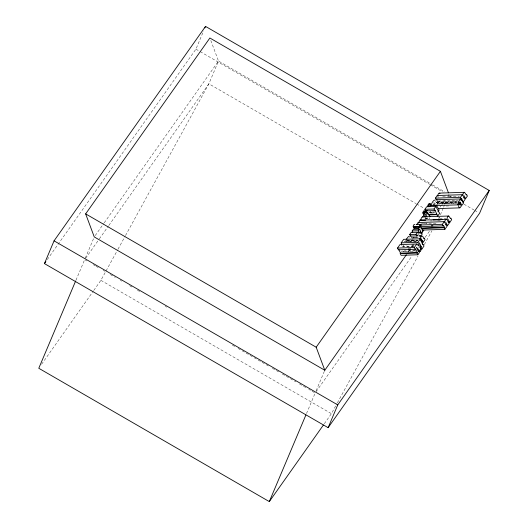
<?xml version="1.0" encoding="UTF-8"?>
<svg xmlns="http://www.w3.org/2000/svg" width="528" height="528" viewBox="0 0 528 528"><rect width="100%" height="100%" fill="white"/><g stroke="black" fill="none" stroke-linecap="round" stroke-linejoin="round"><path stroke-width="0.4" stroke-dasharray="2.64 1.98" d="M416.988 237.719L411.457 237.897L411.847 235.976M405.821 242.042L407.141 239.91M405.761 241.052L405.933 240.115M408.164 241.494L408.896 240.464L417.945 240.167M438.167 197.393L438.458 196.528M75.986 280.19L84.645 259.69M85.285 258.172L93.621 238.445M47.296 259.565L195.921 49.157L203.61 30.954M306.517 413.516L315.176 393.017L308.755 389.301M316.14 390.74L324.469 371.019M440.372 214.863L443.256 208.039M443.573 207.28L444.536 205.003M444.853 204.244L446.457 200.449M448.061 196.66L449.024 194.383M93.779 290.407L100.894 280.335L117.566 249.988M117.968 249.269L125.11 236.26M125.506 235.541L208.877 83.813L218.493 61.057L210.745 40.313M324.311 423.733L331.426 413.662L336.983 403.544M337.379 402.824L417.971 256.159M424.321 244.596L431.864 230.868M438.616 218.585L439.408 217.14L438.458 218.486M407.088 241.718L408.111 240.181M95.212 235.587L103.745 223.502M104.221 222.836L218.493 61.057L431.891 184.477M85.595 258.344L98.868 239.554M99.343 238.88L108.352 226.123M108.827 225.456L208.877 83.813L415.853 203.518M41.626 364.247L93.311 291.073M435.039 211.9L429.7 212.071L429.436 212.441L434.775 212.269M435.633 201.194L436.346 202.66L436.715 202.138L457.182 201.472M456.469 202.6L437.864 203.201L437.092 201.61L437.455 201.089M410.903 241.375L411.827 240.062M412.236 239.488L413.358 237.897L413.259 235.693M426.796 218.869L427.607 217.721M430.115 211.484L430.888 213.081L431.699 211.933M436.102 205.696L437.488 203.729L456.317 203.122M437.864 203.201L440.128 199.993M428.696 219.371L429.911 217.648M417.773 237.692L418.136 237.178L411.82 237.389M408.243 252.113L409.669 250.1M412.038 246.741L413.457 244.728M415.833 241.369L416.777 240.029M440.015 207.134L441.434 205.121M441.91 204.448L444.754 200.422M316.127 391.677L411.906 256.073M425.185 237.277L429.449 231.238M433.244 204.494L434.254 203.498L456.357 202.778M434.049 204.534L434.557 204.131M442.715 196.198L448.569 196.027M448.8 196.673L459.314 196.33M438.266 201.062L457.684 200.429M437.092 201.61L457.314 200.95M457.4 201.881L433.66 202.653L434.254 203.498M436.346 202.66L456.812 201.993M432.749 204.277L456.661 203.412M446.285 206.006L448.741 205.927M430.888 213.081L434.795 212.949M424.842 218.948L428.914 218.816M439.501 218.473L446.021 218.262M430.366 220.935L431.996 220.882M437.699 220.691L441.771 220.559M421.436 223.258L427.139 223.073M424.149 223.747L437.996 223.298M417.806 233.686L419.324 233.64M417.483 234.234L419.067 234.188M413.358 237.897L415.727 237.818M407.088 240.61L417.78 240.26M418.103 240.636L404.514 241.078L404.197 241.534L416.981 241.118M416.75 241.144L409.345 241.388L408.896 240.464M411.972 244.919L413.615 244.86M411.635 245.137L414.83 245.032M413.945 246.114L401.953 246.503L400.97 245.533M413.609 246.385L407.213 246.589L406.652 245.434M418.612 247.414L421.014 247.342M415.351 250.549L404.164 250.912L403.55 251.783L402.402 250.635M415.384 250.879L401.801 251.321L401.478 251.783L415.536 251.394M432.604 184.886L444.741 191.908M195.921 49.157L199.485 51.223M200.198 51.632L429.713 184.371M430.426 184.787L443.256 192.205M449.671 195.914L451.097 196.739M463.927 204.164L473.906 209.933M474.619 210.349L478.183 212.408M416.572 203.933L424.42 208.474M430.129 211.774L432.274 213.015M85.358 260.099L86.79 260.931M93.212 264.64L95.35 265.881M96.063 266.297L98.208 267.531M103.204 270.422L104.63 271.247M110.339 274.547L115.335 277.438M120.331 280.328L121.757 281.153M129.611 285.694L132.462 287.344M137.458 290.235L139.603 291.476M165.297 306.332L166.723 307.157M232.386 345.134L235.237 346.784M238.095 348.434L269.498 366.597M272.356 368.254L278.777 371.963M282.348 374.029L295.904 381.869M299.475 383.935L305.897 387.651M100.894 280.335L331.426 413.662M436.715 202.138L437.488 203.729M429.7 212.071L430.214 213.134M403.564 245.395L404.224 246.748M403.055 245.632L403.372 247.137M425.502 218.011L425.212 218.427L427.515 218.354L427.805 217.932L425.502 218.011"/><path stroke-width="0.79" d="M413.86 227.337L413.18 226.545L413.391 225.436L414.031 224.532L414.916 224.71M419.608 227.113L419.443 225.238L420.743 224.235L421.06 225.482L419.918 227.139L413.549 227.311M423.898 213.418L423.238 213.589L422.908 212.282L423.727 210.811L424.604 210.989M424.294 213.556L424.136 211.682L425.429 210.679L425.753 211.926L425.297 212.982L424.604 213.583L423.238 213.589M429.145 206.078L428.452 206.679L427.898 206.342L428.274 204.263L428.974 203.709L430.558 204.019L430.485 205.537L429.508 206.646L428.828 205.847L429.04 204.745L429.68 203.834L430.558 204.019M425.687 220.163L420.796 220.321L421.351 217.972L422.413 216.836L448.853 216.025L450.529 218.638L450.905 218.104L451.684 219.694L449.823 222.328L448.193 222.38M422.512 240.959C422.248 243.454 420.321 240.603 422.057 240.035L422.512 240.959L420.862 241.012M461.208 204.204C460.944 206.699 459.017 203.848 460.753 203.28L461.208 204.204L459.571 204.257M418.612 222.572L420.07 220.097L446.866 219.476L447.414 217.127L448.477 215.992M437.686 195.439L438.372 193.763L439.19 193.116L464.541 192.317L466.29 194.957L466.627 194.476L467.405 196.066L465.584 198.647L464.171 195.815L463.538 195.71L463.241 196.581L464.02 198.172L464.429 197.584L465.208 199.181L462.944 202.389L461.617 198.396L461.248 198.917L436.174 199.729L435.395 198.139L437.25 195.512L462.33 194.7L462.64 195.34L463.168 193.433L464.27 192.304M44.444 263.597L54.061 240.841L205.531 26.4L489.218 190.469L479.609 213.233L328.132 427.673L44.444 263.597L45.87 261.584M75.662 280.949L38.782 368.273L269.306 501.6L323.367 425.073M204.89 27.918L205.531 26.4M269.306 501.6L305.877 415.034M328.132 427.673L337.748 404.91L489.218 190.469M420.308 239.488C420.928 237.356 422.611 239.844 420.743 240.398M422.162 243.804L422.974 241.91L423.139 242.253L424.987 239.639L424.215 238.042L423.845 238.564L422.822 236.524L422.011 235.963L419.509 238.722M406.342 239.151L408.487 236.491L409.662 236.953M406.349 254.8L324.793 370.26L94.261 236.927L85.648 213.886L209.88 38.009L440.411 171.336L448.45 192.845M324.793 370.26L316.18 347.213L440.411 171.336M421.859 249.077L421.014 247.342L421.337 246.873L419.364 242.821L420.948 250.371L420.334 251.236L416.308 247.229L418.262 251.236L418.585 250.774L419.43 252.516L417.839 254.767L401.056 255.308L400.211 253.572L416.995 253.024L417.311 252.582L415.463 248.794L415.14 249.256L398.356 249.797L397.511 248.061L399.986 244.556L416.77 244.015L418.737 245.962L417.991 242.279L420.453 238.795L422.822 244.774L423.152 244.306L423.997 246.048L421.859 249.077L420.262 249.13M401.656 245.032L401.207 242.827L403.669 239.342L420.453 238.795M424.888 209.306L426.677 206.771L435.824 206.474L439.626 213.365L437.573 216.269L435.118 210.17L434.815 210.599L425.66 210.896L424.888 209.306L434.036 209.002L435.824 206.474M425.66 210.896L425.964 210.467L427.489 210.415M398.356 249.797L398.68 249.341L400.528 253.123L400.211 253.572M416.585 235.825L418.163 235.772L417.14 235.415L416.797 235.904L410.474 236.108L409.702 234.518L411.147 232.465L417.47 232.261L418.658 232.881L418.532 230.749L419.654 229.165L420.427 230.756L420.017 232.584L421.12 232.96L421.45 232.492L422.222 234.082L420.803 236.089L419.225 236.141M412.295 232.373L412.216 230.96L413.338 229.37L419.654 229.165M415.16 226.783L413.827 228.67L418.367 228.525L419.701 226.637M416.79 224.479L418.176 222.519L444.239 221.674L444.576 222.367L445.111 220.374L446.134 219.252M426.895 216.058L426.598 216.473L424.294 216.546L423.515 214.955L425.297 212.434L427.601 212.362L430.056 216.546M410.474 236.108L410.817 235.62M424.294 216.546L424.591 216.13L425.198 217.384M436.174 199.729L436.544 199.208L437.151 200.462M423.515 214.955L425.819 214.883L427.601 212.362M409.702 234.518L416.018 234.313L417.47 232.261M435.56 206.554L436.451 205.293L439.164 210.005L437.95 211.728M420.064 231.997L420.354 231.581M421.245 233.013L422.862 230.723L420.149 226.01M421.522 233.317L423.892 229.957M397.511 248.061L414.295 247.513L416.77 244.015M435.395 198.139L460.475 197.32L462.33 194.7M420.4 225.001L442.391 224.288L444.239 221.674M420.361 226.624L443.164 225.878L443.527 225.37L444.444 227.251L444.088 227.753L421.285 228.492M422.057 230.083L444.866 229.343L447.104 226.169L446.332 224.578L445.929 225.146L445.183 223.615L445.507 222.618L446.107 222.77L447.513 225.601L449.401 222.928L448.622 221.331L448.219 221.905L447.473 220.374L447.988 219.186L449.823 222.328M457.684 204.864L458.944 203.425L459.261 202.165L460.013 201.894L460.449 202.646L458.944 204.534L458.627 205.966L458.865 207.194L459.987 207.827L463.683 202.884L461.003 199.267L459.928 199.624L458.205 201.967L457.684 204.864L433.125 205.656M460.918 200.323L462.535 200.27M458.812 202.699L460.449 202.646M430.201 205.498L436.451 205.293M427.772 205.887L428.828 205.847M427.898 206.342L428.947 206.309M438.431 208.56L459.716 207.867M422.869 212.824L423.925 212.791M422.994 213.279L424.043 213.246M427.951 214.54L437.105 214.243M428.413 214.949L436.801 214.678M433.019 219.925L441.976 219.635M416.427 224.664L420.968 224.512M431.31 225.766L432.94 225.713M413.18 226.545L419.239 226.347M413.305 227L419.357 226.802M420.823 228.017L444.444 227.251M412.216 230.96L418.532 230.749M419.872 232.544L421.45 232.492M419.536 233.013L421.12 232.96M401.207 242.827L417.991 242.279M419.74 246.926L421.337 246.873M408.269 249.031L410.672 248.952M418.737 251.288L420.334 251.236M400.528 253.123L417.311 252.582M420.07 220.097L420.796 220.321M439.19 193.116L440.009 193.538M422.413 216.836L423.133 217.107M419.582 235.488L420.803 236.089M85.648 213.886L316.18 347.213M54.061 240.841L337.748 404.91M435.059 200.284L434.155 200.158L432.689 201.722L431.594 203.788L431.488 205.709M460.475 197.32L461.248 198.917M437.25 195.512L437.56 196.159M442.391 224.288L443.164 225.878M444.088 227.753L444.866 229.343M434.036 209.002L434.815 210.599M425.964 210.467L427.621 213.86M425.819 214.883L426.598 216.473M418.176 222.519L418.513 223.219M418.367 228.525L418.889 229.588M416.018 234.313L416.797 235.904M414.295 247.513L415.14 249.256M416.995 253.024L417.839 254.767"/></g></svg>
